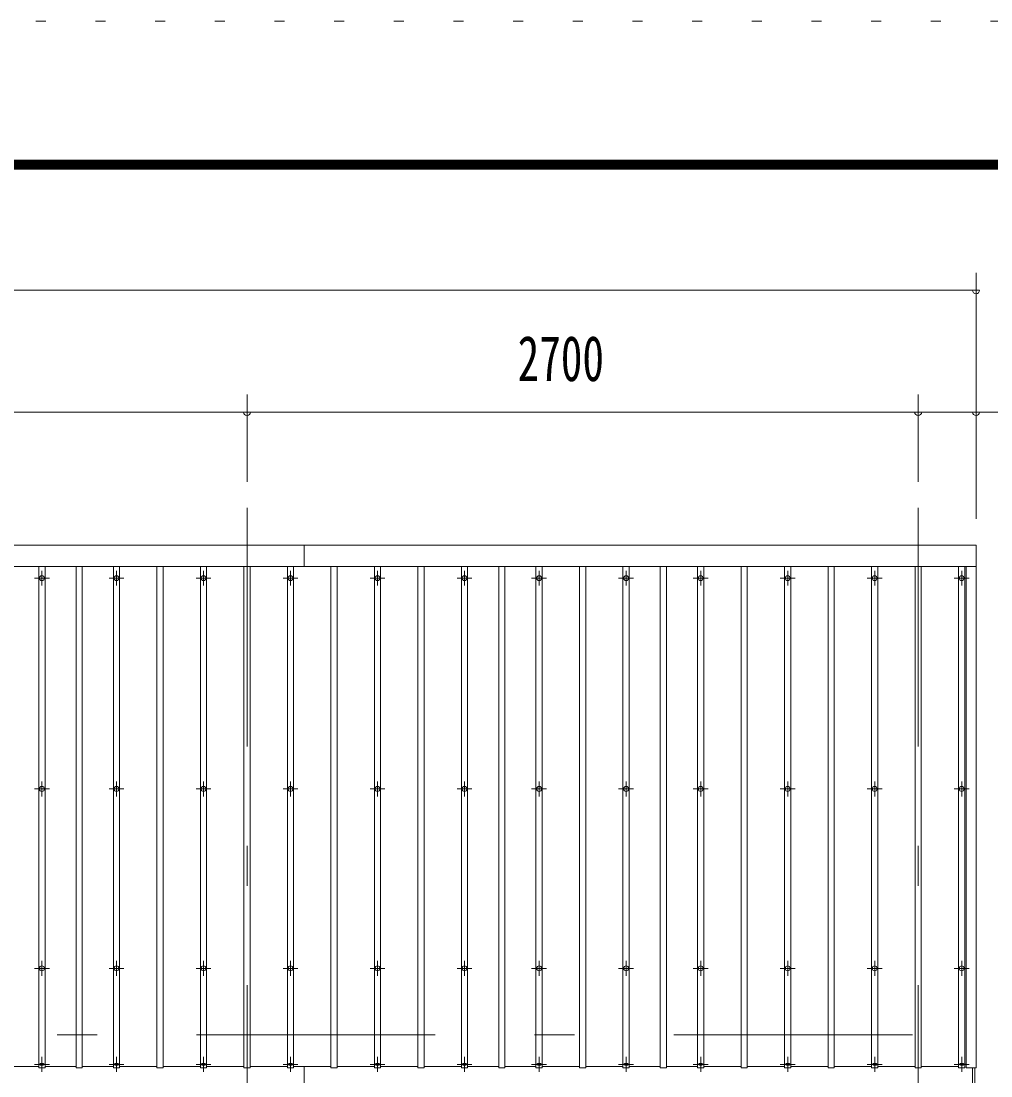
# Model space of a CAD drawing. Units: millimetres, scale not verified. Extents: x -31546 to 31551, y -14700 to 14700.
# Drawn here: x -488 to 3413, y 10458 to 14700 of the extents above; entities that cross this region are included whole.
import ezdxf
from ezdxf.enums import TextEntityAlignment as Align

# ---------------------------------------------------------------- set-up
doc = ezdxf.new("R2010")
doc.units = ezdxf.units.MM
doc.header["$LTSCALE"] = 80
doc.linetypes.add('USER3', pattern=[24, 12, -5, 2, -5])
doc.linetypes.add('USER4', pattern=[3, 0.5, -2.5])
for name, color, linetype, lineweight in [('0-2_1-07BOLD', 7, 'Continuous', 18), ('0-3_1-27CENTER', 3, 'USER3', 18), ('0-4_1-47THIN', 4, 'Continuous', 18), ('0-5_1-57DIM', 3, 'Continuous', 18), ('0-C_F-F1PAPER', 5, 'Continuous', 18), ('0-D_F-E_J_ADD', 5, 'USER4', 18)]:
    doc.layers.add(name, color=color, linetype=linetype, lineweight=lineweight)
doc.styles.add('ＭＳ ゴシック', font='')
doc.styles.get('ＭＳ ゴシック').set_extended_font_data('MS Gothic')

msp = doc.modelspace()

# ---------------------------------------------------------------- linework, layer by layer
at = {"layer": '0-2_1-07BOLD'}
for p, q in [((-7312.41, 12592.54), (3353.59, 12592.54)), ((650.59, 12506.79), (650.59, 12592.54)), ((3353.59, 12592.54), (3353.59, 10489.55)), ((-7312.41, 12506.79), (3353.59, 12506.79)), ((650.59, 10495.58), (650.59, 10419.51)), ((3338.59, 10425.54), (3338.59, 10489.55)), ((3348.59, 10425.54), (3348.59, 10489.55))]:
    msp.add_line(p, q, dxfattribs=at)
msp.add_lwpolyline([(3313.59, 12506.79), (3313.59, 10489.55), (3353.59, 10489.55)], dxfattribs=at)
for centre in [(-404.41, 12459.37), (-104.41, 12459.37), (245.59, 12459.37), (595.59, 12459.37), (945.59, 12459.37), (1295.59, 12459.37), (1595.59, 12459.37), (1945.59, 12459.37), (2245.59, 12459.37), (2595.59, 12459.37), (2945.59, 12459.37), (3295.59, 12459.37), (-404.41, 11611.71), (-104.41, 11611.71), (245.59, 11611.71), (595.59, 11611.71), (945.59, 11611.71), (1295.59, 11611.71), (1595.59, 11611.71), (1945.59, 11611.71), (2245.59, 11611.71), (2595.59, 11611.71), (2945.59, 11611.71), (3295.59, 11611.71), (-404.41, 10890.05), (-104.41, 10890.05), (245.59, 10890.05), (595.59, 10890.05), (945.59, 10890.05), (1295.59, 10890.05), (1595.59, 10890.05), (1945.59, 10890.05), (2245.59, 10890.05), (2595.59, 10890.05), (2945.59, 10890.05), (3295.59, 10890.05)]:
    msp.add_circle(centre, 10, dxfattribs=at)
for centre, start, end in [((-404.41, 10493.51), 46.3961, 133.6039), ((-404.41, 10514.51), 226.39838, 313.60162), ((-104.41, 10493.51), 46.3961, 133.6039), ((-104.41, 10514.51), 226.39838, 313.60162), ((245.59, 10493.51), 46.3961, 133.6039), ((245.59, 10514.51), 226.39838, 313.60162), ((595.59, 10493.51), 46.3961, 133.6039), ((595.59, 10514.51), 226.39838, 313.60162), ((945.59, 10493.51), 46.3961, 133.6039), ((945.59, 10514.51), 226.39838, 313.60162), ((1295.59, 10493.51), 46.3961, 133.6039), ((1295.59, 10514.51), 226.39838, 313.60162), ((1595.59, 10493.51), 46.3961, 133.6039), ((1595.59, 10514.51), 226.39838, 313.60162), ((1945.59, 10493.51), 46.3961, 133.6039), ((1945.59, 10514.51), 226.39838, 313.60162), ((2245.59, 10493.51), 46.3961, 133.6039), ((2245.59, 10514.51), 226.39838, 313.60162), ((2595.59, 10493.51), 46.3961, 133.6039), ((2595.59, 10514.51), 226.39838, 313.60162), ((2945.59, 10493.51), 46.3961, 133.6039), ((2945.59, 10514.51), 226.39838, 313.60162), ((3295.59, 10493.51), 46.3961, 133.6039), ((3295.59, 10514.51), 226.39838, 313.60162)]:
    msp.add_arc(centre, 14.5, start, end, dxfattribs=at)
at = {"layer": '0-3_1-27CENTER'}
for p, q in [((420.59, 12742.55), (420.59, 8172.54)), ((3120.59, 12742.55), (3120.59, 8172.54)), ((-404.41, 12429.37), (-404.41, 12489.37)), ((-104.41, 12429.37), (-104.41, 12489.37)), ((245.59, 12429.37), (245.59, 12489.37)), ((595.59, 12429.37), (595.59, 12489.37)), ((945.59, 12429.37), (945.59, 12489.37)), ((1295.59, 12429.37), (1295.59, 12489.37)), ((1595.59, 12429.37), (1595.59, 12489.37)), ((1945.59, 12429.37), (1945.59, 12489.37)), ((2245.59, 12429.37), (2245.59, 12489.37)), ((2595.59, 12429.37), (2595.59, 12489.37)), ((2945.59, 12429.37), (2945.59, 12489.37)), ((3295.59, 12429.37), (3295.59, 12489.37)), ((-434.41, 12459.37), (-374.41, 12459.37)), ((-134.41, 12459.37), (-74.41, 12459.37)), ((215.59, 12459.37), (275.59, 12459.37)), ((565.59, 12459.37), (625.59, 12459.37)), ((915.59, 12459.37), (975.59, 12459.37)), ((1265.59, 12459.37), (1325.59, 12459.37)), ((1565.59, 12459.37), (1625.59, 12459.37)), ((1915.59, 12459.37), (1975.59, 12459.37)), ((2215.59, 12459.37), (2275.59, 12459.37)), ((2565.59, 12459.37), (2625.59, 12459.37)), ((2915.59, 12459.37), (2975.59, 12459.37)), ((3265.59, 12459.37), (3325.6, 12459.37)), ((-404.41, 11581.71), (-404.41, 11641.71)), ((-104.41, 11581.71), (-104.41, 11641.71)), ((245.59, 11581.71), (245.59, 11641.71)), ((595.59, 11581.71), (595.59, 11641.71)), ((945.59, 11581.71), (945.59, 11641.71)), ((1295.59, 11581.71), (1295.59, 11641.71)), ((1595.59, 11581.71), (1595.59, 11641.71)), ((1945.59, 11581.71), (1945.59, 11641.71)), ((2245.59, 11581.71), (2245.59, 11641.71)), ((2595.59, 11581.71), (2595.59, 11641.71)), ((2945.59, 11581.71), (2945.59, 11641.71)), ((3295.59, 11581.71), (3295.59, 11641.71)), ((-434.41, 11611.71), (-374.41, 11611.71)), ((-134.41, 11611.71), (-74.41, 11611.71)), ((215.59, 11611.71), (275.59, 11611.71)), ((565.59, 11611.71), (625.59, 11611.71)), ((915.59, 11611.71), (975.59, 11611.71)), ((1265.59, 11611.71), (1325.59, 11611.71)), ((1565.59, 11611.71), (1625.59, 11611.71)), ((1915.59, 11611.71), (1975.59, 11611.71)), ((2215.59, 11611.71), (2275.59, 11611.71)), ((2565.59, 11611.71), (2625.59, 11611.71)), ((2915.59, 11611.71), (2975.59, 11611.71)), ((3265.59, 11611.71), (3325.6, 11611.71)), ((-404.41, 10860.05), (-404.41, 10920.05)), ((-104.41, 10860.05), (-104.41, 10920.05)), ((245.59, 10860.05), (245.59, 10920.05)), ((595.59, 10860.05), (595.59, 10920.05)), ((945.59, 10860.05), (945.59, 10920.05)), ((1295.59, 10860.05), (1295.59, 10920.05)), ((1595.59, 10860.05), (1595.59, 10920.05)), ((1945.59, 10860.05), (1945.59, 10920.05)), ((2245.59, 10860.05), (2245.59, 10920.05)), ((2595.59, 10860.05), (2595.59, 10920.05)), ((2945.59, 10860.05), (2945.59, 10920.05)), ((3295.59, 10860.05), (3295.59, 10920.05)), ((-434.41, 10890.05), (-374.41, 10890.05)), ((-134.41, 10890.05), (-74.41, 10890.05)), ((215.59, 10890.05), (275.59, 10890.05)), ((565.59, 10890.05), (625.59, 10890.05)), ((915.59, 10890.05), (975.59, 10890.05)), ((1265.59, 10890.05), (1325.59, 10890.05)), ((1565.59, 10890.05), (1625.59, 10890.05)), ((1915.59, 10890.05), (1975.59, 10890.05)), ((2215.59, 10890.05), (2275.59, 10890.05)), ((2565.59, 10890.05), (2625.59, 10890.05)), ((2915.59, 10890.05), (2975.59, 10890.05)), ((3265.59, 10890.05), (3325.6, 10890.05)), ((-7462.41, 10622.54), (3503.59, 10622.54)), ((-404.41, 10474.02), (-404.41, 10534.02)), ((-104.41, 10474.02), (-104.41, 10534.02)), ((245.59, 10474.02), (245.59, 10534.02)), ((595.59, 10474.02), (595.59, 10534.02)), ((945.59, 10474.02), (945.59, 10534.02)), ((1295.59, 10474.02), (1295.59, 10534.02)), ((1595.59, 10474.02), (1595.59, 10534.02)), ((1945.59, 10474.02), (1945.59, 10534.02)), ((2245.59, 10474.02), (2245.59, 10534.02)), ((2595.59, 10474.02), (2595.59, 10534.02)), ((2945.59, 10474.02), (2945.59, 10534.02)), ((3295.59, 10474.02), (3295.59, 10534.02)), ((-434.42, 10504.02), (-374.41, 10504.02)), ((-134.41, 10504.02), (-74.41, 10504.02)), ((215.59, 10504.02), (275.59, 10504.02)), ((565.59, 10504.02), (625.59, 10504.02)), ((915.59, 10504.02), (975.59, 10504.02)), ((1265.59, 10504.02), (1325.59, 10504.02)), ((1565.59, 10504.02), (1625.59, 10504.02)), ((1915.59, 10504.02), (1975.59, 10504.02)), ((2215.59, 10504.02), (2275.59, 10504.02)), ((2565.59, 10504.02), (2625.59, 10504.02)), ((2915.59, 10504.02), (2975.59, 10504.02)), ((3265.59, 10504.02), (3325.6, 10504.02))]:
    msp.add_line(p, q, dxfattribs=at)
at = {"layer": '0-4_1-47THIN'}
for p, q in [((-416.91, 10489.55), (-416.91, 12506.79)), ((-391.91, 10489.55), (-391.91, 12506.79)), ((-266.91, 10489.55), (-266.91, 12506.79)), ((-116.91, 10489.55), (-116.91, 12506.79)), ((-91.91, 10489.55), (-91.91, 12506.79)), ((58.09, 10489.55), (58.09, 12506.79)), ((83.09, 10489.55), (83.09, 12506.79)), ((233.09, 10489.55), (233.09, 12506.79)), ((258.09, 10489.55), (258.09, 12506.79)), ((408.09, 10489.55), (408.09, 12506.79)), ((433.09, 10489.55), (433.09, 12506.79)), ((583.09, 10489.55), (583.09, 12506.79)), ((608.09, 10489.55), (608.09, 12506.79)), ((758.09, 10489.55), (758.09, 12506.79)), ((933.09, 10489.55), (933.09, 12506.79)), ((958.09, 10489.55), (958.09, 12506.79)), ((1108.09, 10489.55), (1108.09, 12506.79)), ((1283.09, 10489.55), (1283.09, 12506.79)), ((1308.09, 10489.55), (1308.09, 12506.79)), ((1433.09, 10489.55), (1433.09, 12506.79)), ((1458.09, 10489.55), (1458.09, 12506.79)), ((1583.09, 10489.55), (1583.09, 12506.79)), ((1758.09, 10489.55), (1758.09, 12506.79)), ((1783.09, 10489.55), (1783.09, 12506.79)), ((1933.09, 10489.55), (1933.09, 12506.79)), ((1958.09, 10489.55), (1958.09, 12506.79)), ((2083.09, 10489.55), (2083.09, 12506.79)), ((2233.09, 10489.55), (2233.09, 12506.79)), ((2408.09, 10489.55), (2408.09, 12506.79)), ((2583.09, 10489.55), (2583.09, 12506.79)), ((2608.09, 10489.55), (2608.09, 12506.79)), ((2758.09, 10489.55), (2758.09, 12506.79)), ((2783.09, 10489.55), (2783.09, 12506.79)), ((2933.09, 10489.55), (2933.09, 12506.79)), ((2958.09, 10489.55), (2958.09, 12506.79)), ((3108.1, 10489.55), (3108.1, 12506.79)), ((3133.09, 10489.55), (3133.09, 12506.79)), ((3283.09, 10489.55), (3283.09, 12506.79)), ((-541.91, 10495.58), (-416.91, 10495.58)), ((-416.91, 10489.55), (-391.91, 10489.55)), ((-266.91, 10495.58), (-391.91, 10495.58)), ((-241.91, 10495.58), (-116.91, 10495.58)), ((-116.91, 10489.55), (-91.91, 10489.55)), ((58.09, 10495.58), (-91.91, 10495.58)), ((58.09, 10489.55), (83.09, 10489.55)), ((83.09, 10495.58), (233.09, 10495.58)), ((233.09, 10489.55), (258.09, 10489.55)), ((408.09, 10495.58), (258.09, 10495.58)), ((408.09, 10489.55), (433.09, 10489.55)), ((433.09, 10495.58), (583.09, 10495.58)), ((583.09, 10489.55), (608.09, 10489.55)), ((758.09, 10495.58), (608.09, 10495.58)), ((783.09, 10495.58), (933.09, 10495.58)), ((933.09, 10489.55), (958.09, 10489.55)), ((1108.09, 10495.58), (958.09, 10495.58)), ((1133.09, 10495.58), (1283.09, 10495.58)), ((1283.09, 10489.55), (1308.09, 10489.55)), ((1433.09, 10495.58), (1308.09, 10495.58)), ((1433.09, 10489.55), (1458.09, 10489.55)), ((1458.09, 10495.58), (1583.09, 10495.58)), ((1758.09, 10495.58), (1608.09, 10495.58)), ((1758.09, 10489.55), (1783.09, 10489.55)), ((1783.09, 10495.58), (1933.09, 10495.58)), ((1933.09, 10489.55), (1958.09, 10489.55)), ((2083.09, 10495.58), (1958.09, 10495.58)), ((2108.09, 10495.58), (2233.09, 10495.58)), ((2408.09, 10495.58), (2258.09, 10495.58)), ((2433.09, 10495.58), (2583.09, 10495.58)), ((2583.09, 10489.55), (2608.09, 10489.55)), ((2758.09, 10495.58), (2608.09, 10495.58)), ((2758.09, 10489.55), (2783.09, 10489.55)), ((2783.09, 10495.58), (2933.09, 10495.58)), ((2933.09, 10489.55), (2958.09, 10489.55)), ((3108.09, 10495.58), (2958.09, 10495.58)), ((3108.1, 10489.55), (3133.09, 10489.55)), ((3133.09, 10495.58), (3283.09, 10495.58)), ((3313.59, 10504.55), (3308.1, 10504.55))]:
    msp.add_line(p, q, dxfattribs=at)
for points in [[(-266.91, 10489.55), (-241.91, 10489.55), (-241.91, 12506.79)], [(758.09, 10489.55), (783.09, 10489.55), (783.09, 12506.79)], [(1108.09, 10489.55), (1133.09, 10489.55), (1133.09, 12506.79)], [(1583.09, 10489.55), (1608.09, 10489.55), (1608.09, 12506.79)], [(2083.09, 10489.55), (2108.09, 10489.55), (2108.09, 12506.79)], [(2233.09, 10489.55), (2258.09, 10489.55), (2258.09, 12506.79)], [(2408.09, 10489.55), (2433.09, 10489.55), (2433.09, 12506.79)], [(3283.09, 10489.55), (3308.1, 10489.55), (3308.1, 12506.79)]]:
    msp.add_lwpolyline(points, dxfattribs=at)
at = {"layer": '0-5_1-57DIM'}
for p, q in [((3353.59, 12697.54), (3353.59, 13687.54)), ((-7312.41, 13617.54), (3353.59, 13617.54)), ((3367.59, 13617.54), (3339.59, 13617.54)), ((420.59, 12847.54), (420.59, 13197.54)), ((3120.59, 12847.54), (3120.59, 13197.54)), ((-7861.91, 13127.54), (3903.09, 13127.54)), ((434.59, 13127.54), (406.59, 13127.54)), ((3134.59, 13127.54), (3106.59, 13127.54)), ((3367.59, 13127.54), (3339.59, 13127.54))]:
    msp.add_line(p, q, dxfattribs=at)
for centre in [(3353.59, 13617.54), (420.59, 13127.54), (3120.59, 13127.54), (3353.59, 13127.54)]:
    msp.add_arc(centre, 14, 180, 0, dxfattribs=at)
at = {"layer": '0-C_F-F1PAPER'}
for p, q in [((-9328.87, 14140), (30851.13, 14140)), ((-9325.37, 14136.5), (30847.63, 14136.5)), ((-9321.87, 14133), (30844.13, 14133)), ((-9318.37, 14129.5), (30840.63, 14129.5)), ((-9314.87, 14126), (30837.13, 14126)), ((-9311.37, 14122.5), (30833.63, 14122.5)), ((-9307.87, 14119), (30830.13, 14119)), ((-9304.37, 14115.5), (30826.63, 14115.5)), ((-9300.87, 14112), (30823.13, 14112)), ((-9297.37, 14108.5), (30819.63, 14108.5)), ((-9293.87, 14105), (30816.13, 14105))]:
    msp.add_line(p, q, dxfattribs=at)
at = {"layer": '0-D_F-E_J_ADD'}
msp.add_lwpolyline([(-10028.87, -14700), (-10028.87, 14700), (31551.13, 14700)], dxfattribs=at)

# ---------------------------------------------------------------- texts
at = {"layer": '0-5_1-57DIM', "color": 7, "style": 'ＭＳ ゴシック', "width": 0.7}
msp.add_text('2700', height=182.3, dxfattribs=at).set_placement((1509.35, 13197.54), align=Align.BOTTOM_LEFT)

doc.saveas('drawing.dxf')
